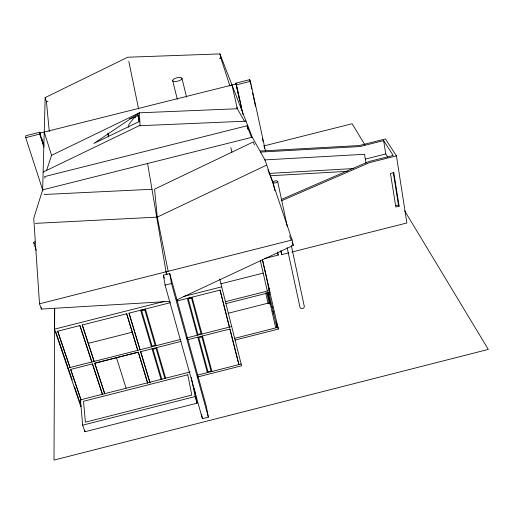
<?xml version="1.0" encoding="UTF-8"?>
<svg xmlns="http://www.w3.org/2000/svg" width="514" height="514" viewBox="0 0 514 514"><rect width="100%" height="100%" fill="white"/><g stroke="black" fill="none" stroke-linecap="round" stroke-linejoin="round"><path stroke-width="0.77" d="M54.709 308.361L53.996 460.094L488.3 349.411L404.691 210.862M80.833 405.051L80.884 406.651L54.452 329.172L54.555 308.316M170.147 301.365L41.338 309.087L41.377 307.481M41.338 309.087L39.514 303.793L33.738 218.315L42.649 189.852L45.181 97.583L127.703 57.221L219.928 53.906L252.245 137.206L265.083 160.124L292.106 239.961L293.263 245.403L176.443 300.054M43.876 147.075L39.758 134.109L39.829 132.22L25.822 135.722L25.7 137.63L42.996 190.951M128.256 127.318L129.078 124.24L133.434 118.567L137.733 115.085M46.581 170.526L51.567 155.324L44.236 132.047M274.855 190.655L273.088 182.464L273.878 181.307L276.14 180.735L277.624 181.326L276.84 182.483L274.566 183.055L273.088 182.464L267.916 169.864M36.224 250.357L33.667 242.769L34.843 241.509M51.567 155.324L139.397 112.817L237.327 108.743L244.715 121.696M139.847 121.24L93.856 143.457L139.397 112.817L140.091 125.827M43.137 172.081L139.069 125.757L246.02 121.169M266.207 165.296L157.252 217.12L35.421 223.365M281.511 199.4L368.814 161.557L393.197 155.421L383.624 140.598L359.935 146.561L260.611 152.067M281.235 200.871L369.457 162.642L396.416 155.851L406.882 222.973L291.836 252.066M202.413 418.717L208.388 417.195L206.223 405.951L169.736 273.538L163.433 275.131L165.084 285.116L202.413 418.717L201.578 414.207M220.936 283.799L263.194 273.107M54.452 329.172L164.139 301.416M183.582 296.494L221.701 286.844M170.32 302.695L129.001 313.154L140.033 349.758L129.072 313.135M177.272 300.934L220.095 290.095L229.45 327.077M225.44 301.679L269.542 290.506L269.163 289.324M225.922 303.594L269.985 292.427L268.539 287.956M88.228 343.365L132.233 332.217M228.344 313.219L268.552 303.029M270.28 303.209L268.179 303.742L265.674 292.903M67.732 368.095L180.536 339.484M186.621 337.942L231.692 326.506M181.069 341.399L140.605 351.666L149.831 382.294M187.97 339.645L229.938 328.999L238.946 364.593M234.667 338.334L277.965 327.341L278.363 329.076L235.104 340.056M194.35 388.539L197.01 403.194L84.913 431.734L82.658 425.181L80.441 399.847L190.244 371.943M197.697 375.079L241.137 364.034M197.331 377.045L241.58 365.795L219.735 279.038M82.658 425.181L195.147 396.551L191.317 377.327M42.649 189.852L252.245 137.206M264.299 145.828L352.129 123.752L364.959 145.012M365.268 159.134L385.776 153.969L387.813 157.194M395.812 205.703L398.446 205.035L399.127 206.185L395.838 207.013L390.473 173.469L393.814 172.627L399.127 206.185M39.514 303.793L292.106 239.961M264.562 258.529L278.241 255.072L277.554 251.95M280.772 251.044L281.73 254.623L288.727 252.856M165.084 285.116L171.483 283.497L169.736 273.538M49.299 131.629L46.433 101.618L47.975 101.232M219.305 58.397L220.859 58.011L229.951 86.024M236.479 86.275L235.778 83.152L249.708 79.664L250.434 81.347L265.513 151.193M25.7 137.63L39.758 134.109M235.778 83.152L236.459 84.849L250.434 81.347M129.547 118.593L135.741 117.044M251.449 137.18L247.048 125.789L44.59 176.61L45.078 178.133M270.332 175.775L347.657 171.303M264.453 159.931L364.516 154.303L366.052 163.298M269.047 173.424L353.195 168.579M260.2 151.026L359.331 145.539L385.423 138.973L396.416 155.851M44.153 194.491L152.163 189.261M33.667 242.769L34.772 243.456M254.443 144.935L253.286 141.948L154.566 189.146L157.252 217.12L168.149 271.296M289.536 235.759L290.969 239.473M292.113 242.435L293.263 245.403M277.753 253.698L278.241 255.072M55.608 331.222L67.713 366.72M68.356 368.609L72.236 379.987M74.562 386.817L79.991 402.745M57.709 331.196L70.045 367.51M70.688 369.399L81.019 399.783M69.975 367.529L57.639 331.215L79.94 325.574L91.871 361.972M80.949 399.802L70.617 369.418L92.488 363.873L102.472 394.334M80.441 399.847L80.942 401.318M82.298 324.976L94.184 361.387M104.753 393.756L94.807 363.282L138.362 352.231L147.627 382.859M94.113 361.406L82.227 324.989L126.714 313.733L137.784 350.33M104.631 393.621L94.685 363.147L138.247 352.096L147.743 383.489M79.869 325.587L91.8 361.991M92.417 363.886L102.402 394.347M236.832 107.227L237.327 108.743M267.993 285.713L268.931 288.637M268.873 292.71L268.681 292.119L276.879 327.617L276.487 326.39M270.101 302.637L270.576 304.134M276.301 322.105L277.965 327.341M276.693 323.826L278.363 329.076M39.829 132.22L40.792 135.259M41.756 138.305L43.928 145.154M43.844 145.925L39.79 133.158L236.119 84L241.561 108.441M269.047 302.907L269.413 304.05L266.734 292.427M116.472 357.622L126.078 388.173M45.181 97.583L46.433 101.618M126.643 313.746L137.713 350.342M140.675 351.647L150.133 383.046M151.45 346.86L140.663 310.283L145.411 309.081L156.115 345.678M152.041 348.845L161.068 379.454M161.891 379.467L152.999 349.282L156.115 348.492L164.955 378.683M156.699 347.663L165.656 378.285M163.433 275.131L164.294 278.209M195.147 396.551L197.01 403.194M167.005 274.874L166.15 271.79L166.581 274.335M171.483 283.497L208.388 417.195M137.688 113.806L139.133 119.171M138.998 118.927L137.951 115.059L139.345 121.927M197.299 335.231L187.359 298.461L192.107 297.259L201.957 334.049M197.839 337.223L207.399 372.611M202.49 336.04L211.967 371.449M220.024 290.108L229.379 327.09M229.867 329.018L238.875 364.606M172.659 80.64L177.336 99.311M181.95 78.314L186.55 97.005M230.831 147.589L231.898 152.176M268.848 293.076L269.201 294.625M271.867 306.248L272.221 307.796M272.934 310.893L273.647 313.996M267.794 292.363L270.107 302.438M260.212 260.155L267.319 291.072M267.576 292.395L275.594 327.283L277.772 326.731L262.41 259.332M262.461 260.045L269.169 289.356M219.928 53.906L220.859 58.011M232 85.028L237.301 108.621M236.459 84.849L243.083 114.628M236.826 87.843L237.519 90.965M237.866 92.526L238.567 95.655M238.914 97.217L239.608 100.346M241.002 106.597L241.869 110.504M247.69 127.466L248.211 129.804M247.048 125.789L247.742 128.924M280.875 250.71L281.73 254.623M287.146 247.697L300.112 307.86L301.545 308.606L303.684 308.066L304.378 306.781L291.335 245.621M249.708 79.664L250.723 84.36M251.057 85.928L251.738 89.057M252.58 92.97L253.254 96.099M253.595 97.66L255.458 106.269M262.384 138.356L263.065 141.485M263.907 145.398L264.582 148.527M277.624 181.326L287.32 226.802M128.815 61.359L138.594 108.923M137.566 113.735L139.204 121.786M147.595 163.491L166.028 271.822M383.624 140.598L385.776 153.969M393.255 172.306L398.446 205.035M108.531 134.752L108.685 136.306M107.959 133.01L108.364 137M84.855 430.134L84.913 431.734M80.248 403.503L80.293 404.923M144.82 309.942L141.639 310.745L152.035 346.025L155.157 345.235L144.82 309.942M191.497 298.12L188.323 298.93L197.896 334.396L201.013 333.605L191.497 298.12M201.893 336.876L198.777 337.666L207.99 371.802L211.048 371.024L201.893 336.876M187.79 374.777L83.512 401.28L85.401 422.167L191.78 395.099L187.79 374.777M173.52 81.328A4.787 1.735 -13.9 0 0 181.564 79.31A4.787 1.735 -13.9 0 0 176.842 77.807A4.787 1.735 -13.9 0 0 173.52 81.328"/></g></svg>
